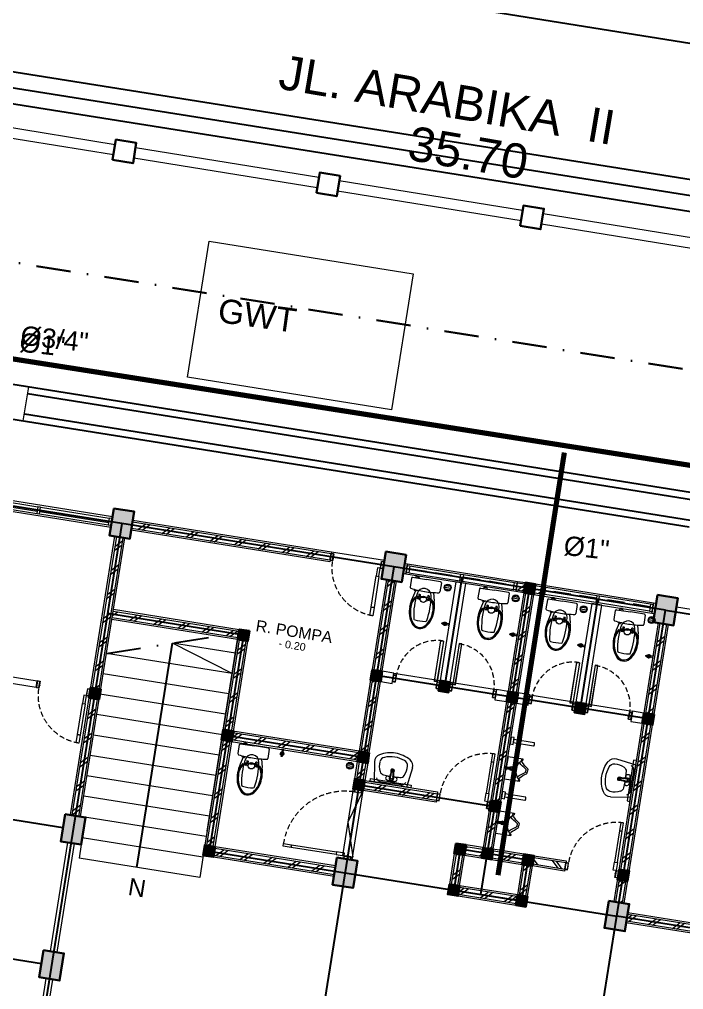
# Model space of a CAD drawing. Header units: millimetres. Extents: x -733 to 16067, y -101 to 11046.
# Drawn here: x 7790 to 9721, y 5884 to 8704 of the extents above; entities that cross this region are included whole.
import ezdxf
from ezdxf.enums import TextEntityAlignment as Align

# ---------------------------------------------------------------- set-up
doc = ezdxf.new("R2010")
doc.units = ezdxf.units.MM
for name, pattern in [('DASHDOT', [1, 0.5, -0.25, 0, -0.25]), ('DASHED2', [0.375, 0.25, -0.125]), ('HIDDEN', [0.375, 0.25, -0.125])]:
    doc.linetypes.add(name, pattern=pattern)
for name, color, linetype, lineweight in [('ars', 11, 'Continuous', 5), ('dinding', 5, 'Continuous', 15), ('GSB', 5, 'DASHDOT', 30), ('KOLOM', 1, 'Continuous', 30), ('kus', 63, 'Continuous', 15), ('KUSEN', 30, 'Continuous', 15), ('lan', 7, 'Continuous', 15), ('not', 7, 'Continuous', 20), ('PAGAR', 4, 'Continuous', 15), ('PARTISI', 190, 'Continuous', 9), ('SANITAIR', 4, 'Continuous', 5), ('sol kol', 8, 'Continuous', 0)]:
    doc.layers.add(name, color=color, linetype=linetype, lineweight=lineweight)
doc.layers.add('as', color=1, linetype='Continuous', plot=False)
doc.layers.add('batas jalan', color=3, linetype='Continuous')
doc.styles.get("Standard").update_dxf_attribs({"font": 'arial.ttf'})
pattern_1 = [(45, (-0.5, 0), (-0.1767767, 0.1767767), []), (45, (-0.4375, 0), (-0.1767767, 0.1767767), [])]

# ---------------------------------------------------------------- blocks, each defined once
blk = doc.blocks.new('K1')
at = {"layer": 'KOLOM'}
blk.add_lwpolyline([(0.2, 0.15), (-0.2, 0.15), (-0.2, -0.15), (0.2, -0.15), (0.2, 0.15)], dxfattribs=at)
blk = doc.blocks.new('P 70')
at = {"linetype": 'HIDDEN', "ltscale": 0.3}
blk.add_lwpolyline([(-0.74, 0.1, -0.414214), (-0.04, 0.8, -1.303225)], format="xyb", dxfattribs=at)
for points in [[(-0.04, 0.8), (-0.08, 0.8), (-0.08, 0.68), (-0.04, 0.68)], [(-0.04, 0.68), (-0.08, 0.68), (-0.08, 0.22), (-0.04, 0.22)], [(-0.04, 0.1), (-0.08, 0.1), (-0.08, 0.22), (-0.04, 0.22)], [(-0.735, 0.06), (-0.74, 0.06), (-0.74, 0.061), (-0.74, 0.1), (-0.78, 0.1), (-0.78, 0), (-0.74, 0), (-0.74, 0.056), (-0.735, 0.058)], [(-0.742, 0.002), (-0.778, 0.002), (-0.778, 0.098), (-0.742, 0.098)], [(-0.045, 0.06), (-0.04, 0.06), (-0.04, 0.061), (-0.04, 0.1), (0, 0.1), (0, 0), (-0.04, 0), (-0.04, 0.056), (-0.045, 0.058)], [(-0.038, 0.002), (-0.002, 0.002), (-0.002, 0.098), (-0.038, 0.098)]]:
    blk.add_lwpolyline(points, close=True)
blk = doc.blocks.new('KP')
at = {"layer": 'KOLOM'}
blk.add_lwpolyline([(0.075, -0.075), (-0.075, -0.075), (-0.075, 0.075), (0.075, 0.075), (0.075, -0.075)], dxfattribs=at)
blk = doc.blocks.new('washtafel L237 a')
for p, q in [((-0.279, -0.289), (-0.238, 0)), ((-0.238, 0), (0, 0)), ((0.238, 0), (0, 0)), ((0.279, -0.289), (0.238, 0)), ((-0.148, -0.019), (0, -0.019)), ((0.148, -0.019), (0, -0.019)), ((0, -0.193), (-0.007, -0.193)), ((0, -0.202), (-0.007, -0.202)), ((0, -0.179), (-0.006, -0.179)), ((0, -0.179), (0.006, -0.179)), ((0, -0.193), (0.007, -0.193)), ((0, -0.202), (0.007, -0.202))]:
    blk.add_line(p, q)
for centre, radius in [((-0.011, -0.085), 0.00488), ((0, -0.043), 0.00695), ((0, -0.043), 0.00529), ((0.011, -0.085), 0.00488)]:
    blk.add_circle(centre, radius)
for centre, radius, start, end in [((-0.148, -0.093), 0.0742, 90.0661, 157.5039), ((-0.117, -0.191), 0.0678, 92.544, 154.459), ((0.012, -2.103), 1.984, 91.1939, 93.8059), ((-0.055, -0.085), 0.0285, 98.132, 275.8135), ((-0.002, -0.336), 0.286, 89.6669, 101.6651), ((-0.049, -0.147), 0.0337, 40.1188, 95.4553), ((0, -0.084), 0.0312, 89.6915, 225.3566), ((-0.528, -0.216), 0.513, 2.5647, 13.8912), ((0, -0.084), 0.0231, 89.5833, 212.8124), ((-0.04, -0.126), 0.0267, 4.6349, 46.9394), ((-0.045, -0.113), 0.03, 5.694, 32.8124), ((-0.623, -0.171), 0.611, 359.8012, 5.694), ((0.002, -0.336), 0.286, 78.3349, 90.3331), ((0, -0.084), 0.0312, 314.6434, 90.3085), ((0, -0.084), 0.0231, 327.1876, 90.4167), ((0.623, -0.171), 0.611, 174.306, 180.1988), ((0.04, -0.126), 0.0267, 133.0606, 175.3651), ((0.045, -0.113), 0.03, 147.1876, 174.306), ((0.528, -0.216), 0.513, 166.1088, 177.4353), ((0.049, -0.147), 0.0337, 84.5447, 139.8812), ((-0.012, -2.103), 1.984, 86.1941, 88.8061), ((0.055, -0.085), 0.0285, 264.1865, 81.868), ((0.117, -0.191), 0.0678, 25.541, 87.456), ((0.148, -0.093), 0.0742, 22.4961, 89.9339), ((0.068, -0.281), 0.273, 154.0541, 184.6243), ((0.001, -0.2), 0.0272, 129.5111, 54.4666), ((0.001, -0.2), 0.0234, 136.8784, 48.8129), ((-0.007, -0.184), 0.009, 183.4751, 270), ((-0.007, -0.193), 0.009, 182.5647, 270), ((-0.006, -0.173), 0.006, 179.8012, 270), ((0.001, -0.2), 0.0119, 184.4951, 2.4242), ((0.006, -0.173), 0.006, 270, 0.1988), ((0.007, -0.184), 0.009, 270, 356.5249), ((0.007, -0.193), 0.009, 270, 357.4353), ((-0.068, -0.281), 0.273, 355.3757, 25.9459), ((-0.17, -0.305), 0.11, 171.786, 240.1395), ((-0.003, -0.017), 0.443, 239.9631, 270.4171), ((-0.119, -0.294), 0.0858, 186.0548, 250.1625), ((-0.001, 0.003), 0.406, 248.7209, 270.1375), ((0.001, 0.003), 0.406, 269.8625, 291.2791), ((0.003, -0.017), 0.443, 269.5829, 300.0369), ((0.119, -0.294), 0.0858, 289.8375, 353.9452), ((0.17, -0.305), 0.11, 299.8605, 8.214)]:
    blk.add_arc(centre, radius, start, end)
blk = doc.blocks.new('URINOIR ATAS')
for p, q in [((-0.027, 0.31), (0, 0.31)), ((-0.02, 0.286), (0, 0.286)), ((0.027, 0.31), (0, 0.31)), ((0.02, 0.286), (0, 0.286)), ((-0.165, 0), (-0.165, 0.215)), ((-0.16, 0.22), (-0.147, 0.22)), ((-0.133, 0.201), (-0.16, 0.201)), ((-0.133, 0.201), (-0.143, 0.218)), ((0.133, 0.201), (0.143, 0.218)), ((0.133, 0.201), (0.16, 0.201)), ((0.16, 0.22), (0.147, 0.22)), ((0.165, 0), (0.165, 0.215)), ((-0.165, 0), (0, 0)), ((-0.009, 0.01), (-0.026, 0)), ((-0.013, -0.017), (-0.013, 0)), ((-0.012, 0.117), (0.011, 0.117)), ((-0.011, 0.107), (0.011, 0.107)), ((-0.011, 0.097), (0.011, 0.097)), ((-0.009, 0.112), (-0.009, 0.107)), ((-0.009, 0.01), (0.011, 0.01)), ((-0.007, 0.113), (0.008, 0.113)), ((-0.003, 0.117), (-0.003, 0.113)), ((0.165, 0), (0, 0)), ((0.003, 0.117), (0.003, 0.113)), ((0.009, 0.112), (0.009, 0.107)), ((0.011, 0.01), (0.026, 0)), ((0.013, 0), (0.013, -0.017)), ((0.013, -0.017), (-0.013, -0.017))]:
    blk.add_line(p, q)
for points in [[(-0.011, 0.107, 0.164804), (-0.012, 0.107, 0.105758), (-0.013, 0.106, 0.068984), (-0.014, 0.104, 0.055178), (-0.014, 0.102, 0.055178), (-0.014, 0.1, 0.068984), (-0.013, 0.099, 0.105758), (-0.012, 0.098, 0.164804), (-0.011, 0.097, 0.164804), (-0.01, 0.098, 0.105758), (-0.009, 0.099, 0.068984), (-0.009, 0.1, 0.055178), (-0.009, 0.102, 0.055178), (-0.009, 0.104, 0.068984), (-0.009, 0.106, 0.105758), (-0.01, 0.107, 0.164804)], [(0, 0.097, 0.070821), (0.003, 0.098, 0.082428), (0.005, 0.099, 0.106823), (0.007, 0.101, 0.13413), (0.007, 0.102, 0.13413), (0.007, 0.104, 0.106823), (0.005, 0.106, 0.082428), (0.003, 0.107, 0.070821), (0, 0.107, 0.070821), (-0.003, 0.107, 0.082428), (-0.005, 0.106, 0.106823), (-0.007, 0.104, 0.13413), (-0.007, 0.102, 0.13413), (-0.007, 0.101, 0.106823), (-0.005, 0.099, 0.082428), (-0.003, 0.098, 0.070821)], [(0.011, 0.107, 0.164804), (0.01, 0.107, 0.105758), (0.009, 0.106, 0.068984), (0.009, 0.104, 0.055178), (0.008, 0.102, 0.055178), (0.009, 0.1, 0.068984), (0.009, 0.099, 0.105758), (0.01, 0.098, 0.164804), (0.011, 0.097, 0.164804), (0.012, 0.098, 0.105758), (0.013, 0.099, 0.068984), (0.013, 0.1, 0.055178), (0.014, 0.102, 0.055178), (0.014, 0.104, 0.068984), (0.013, 0.106, 0.105758), (0.012, 0.107, 0.164804)]]:
    blk.add_lwpolyline(points, format="xyb", close=True)
blk.add_lwpolyline([(0.007, 0.061), (0.013, 0.072), (0.007, 0.082), (-0.006, 0.082), (-0.012, 0.072), (-0.006, 0.061)], close=True)
for centre, radius in [((0, 0.072), 0.025), ((0, 0.032), 0.0106), ((0, 0.032), 0.00723)]:
    blk.add_circle(centre, radius)
for centre, radius, start, end in [((-0.614, 0.718), 0.709, 314.7654, 324.2179), ((-0.477, 0.536), 0.518, 315.9836, 330.7336), ((-0.027, 0.295), 0.0148, 90, 144.2179), ((-0.02, 0.28), 0.00593, 90, 150.7336), ((0.02, 0.28), 0.00593, 29.2664, 90), ((0.477, 0.536), 0.518, 209.2664, 224.0164), ((0.027, 0.295), 0.0148, 35.7821, 90), ((0.614, 0.718), 0.709, 215.7821, 225.2346), ((-0.16, 0.215), 0.005, 90, 180), ((-0.16, 0.196), 0.005, 90, 180), ((-0.147, 0.215), 0.005, 30.5859, 90), ((-0.151, 0.256), 0.055, 287.3602, 311.4179), ((0.001, 0.332), 0.187, 224.1477, 269.6422), ((-0.001, 0.332), 0.187, 270.3578, 315.8523), ((0.151, 0.256), 0.055, 228.5821, 252.6398), ((0.147, 0.215), 0.005, 90, 149.4141), ((0.16, 0.215), 0.005, 0, 90), ((0.16, 0.196), 0.005, 0, 90), ((0.12, 0.057), 0.137, 181.3482, 199.9236), ((0, 0.106), 0.0162, 43.0169, 136.9831), ((-0.007, 0.112), 0.00119, 90, 180), ((0.008, 0.112), 0.00119, 0, 90), ((-0.19, 0.062), 0.208, 345.4703, 357.6692)]:
    blk.add_arc(centre, radius, start, end)
blk = doc.blocks.new('P 60')
at = {"linetype": 'HIDDEN', "ltscale": 0.3}
blk.add_lwpolyline([(-0.64, 0.1, -0.414214), (-0.04, 0.7, -1.303225)], format="xyb", dxfattribs=at)
for points in [[(-0.04, 0.7), (-0.04, 0.1), (-0.08, 0.1), (-0.08, 0.7)], [(-0.042, 0.698), (-0.042, 0.102), (-0.078, 0.102), (-0.078, 0.698)], [(-0.635, 0.06), (-0.64, 0.06), (-0.64, 0.061), (-0.64, 0.1), (-0.68, 0.1), (-0.68, 0), (-0.64, 0), (-0.64, 0.056), (-0.635, 0.058)], [(-0.642, 0.002), (-0.678, 0.002), (-0.678, 0.098), (-0.642, 0.098)], [(-0.045, 0.06), (-0.04, 0.06), (-0.04, 0.061), (-0.04, 0.1), (0, 0.1), (0, 0), (-0.04, 0), (-0.04, 0.056), (-0.045, 0.058)], [(-0.038, 0.002), (-0.002, 0.002), (-0.002, 0.098), (-0.038, 0.098)]]:
    blk.add_lwpolyline(points, close=True)
blk = doc.blocks.new('KRAN ATAS')
for p, q in [((-0.019, 0.001), (-0.019, 0)), ((-0.019, 0), (0, 0)), ((-0.018, 0.002), (0, 0.002)), ((-0.009, 0.006), (-0.009, 0.04)), ((0.018, 0.002), (0, 0.002)), ((0.019, 0), (0, 0)), ((0.009, 0.006), (0.009, 0.04)), ((0.019, 0.001), (0.019, 0))]:
    blk.add_line(p, q)
for centre, radius, start, end in [((-0.021, 0.06), 0.0057, 92.509, 270.0343), ((-0.02, 0.06), 0.0057, 105.45, 257.2407), ((0, 0.06), 0.0223, 89.786, 270.2141), ((-0.015, 0.075), 0.0057, 47.464, 224.6597), ((-0.015, 0.074), 0.0057, 60.3207, 212.5415), ((-0.014, 0.046), 0.0057, 154.4974, 295.7282), ((-0.015, 0.045), 0.0057, 142.579, 307.6346), ((-0.018, 0.001), 0.0005, 90, 180), ((0, 0.06), 0.0162, 89.7094, 270.2949), ((-0.013, 0.006), 0.004, 270, 0), ((-0.041, 0.09), 0.0331, 343.1048, 7.2203), ((0, 0.06), 0.0102, 89.532, 270.4679), ((0, 0.096), 0.00865, 90, 191.4881), ((0, 0.08), 0.0057, 89.095, 165.324), ((0, 0.079), 0.0057, 89.095, 152.5938), ((0, 0.041), 0.0057, 205.9652, 266.0615), ((0, 0.04), 0.0057, 191.86, 266.0615), ((0, 0.096), 0.00865, 348.5119, 90), ((0, 0.08), 0.0057, 14.676, 90.905), ((0, 0.079), 0.0057, 27.4062, 90.905), ((0, 0.06), 0.0223, 269.7859, 90.214), ((0, 0.06), 0.0162, 269.7051, 90.2906), ((0, 0.06), 0.0102, 269.5321, 90.468), ((0, 0.04), 0.0057, 273.9385, 348.14), ((0, 0.041), 0.0057, 273.9385, 334.0348), ((0.041, 0.09), 0.0331, 172.7797, 196.8952), ((0.013, 0.006), 0.004, 180, 270), ((0.015, 0.045), 0.0057, 232.3654, 37.421), ((0.015, 0.075), 0.0057, 315.3403, 132.536), ((0.015, 0.074), 0.0057, 327.4585, 119.6793), ((0.014, 0.046), 0.0057, 244.2718, 25.5026), ((0.018, 0.001), 0.0005, 0, 90), ((0.021, 0.06), 0.0057, 269.9657, 87.491), ((0.02, 0.06), 0.0057, 282.7593, 74.55)]:
    blk.add_arc(centre, radius, start, end)
blk = doc.blocks.new('CLOSET ATAS')
for p, q in [((0, 0.207), (0, 0)), ((0.014, 0.22), (0.148, 0.22)), ((0.171, 0.13), (0.294, 0.161)), ((0, -0.206), (0, 0)), ((0.228, 0.073), (0.228, 0.058)), ((0.231, 0.075), (0.273, 0.075)), ((0.231, 0.055), (0.256, 0.055)), ((0.256, 0.055), (0.259, 0.063)), ((0.256, 0.055), (0.256, 0)), ((0.256, -0.055), (0.256, 0)), ((0.259, 0.063), (0.273, 0.063)), ((0.266, 0.075), (0.266, 0.088)), ((0.266, 0.063), (0.266, 0)), ((0.266, -0.063), (0.266, 0)), ((0.273, 0.075), (0.273, 0.063)), ((0.282, 0.125), (0.282, 0.107)), ((0.285, 0.085), (0.285, 0.065)), ((0.296, 0.088), (0.288, 0.088)), ((0.296, 0.062), (0.288, 0.062)), ((0.299, 0.085), (0.299, 0.065)), ((-0.013, -0.124), (-0.031, -0.124)), ((-0.031, -0.124), (-0.031, -0.146)), ((-0.013, -0.107), (-0.013, -0.164)), ((0.171, -0.138), (0.185, -0.138)), ((0.173, -0.116), (0.185, -0.116)), ((0.173, -0.151), (0.173, -0.138)), ((0.184, -0.138), (0.184, -0.151)), ((0.188, -0.119), (0.188, -0.136)), ((0.188, -0.134), (0.294, -0.161)), ((0.228, -0.073), (0.228, -0.058)), ((0.231, -0.055), (0.256, -0.055)), ((0.231, -0.075), (0.273, -0.075)), ((0.256, -0.055), (0.259, -0.063)), ((0.259, -0.063), (0.273, -0.063)), ((0.266, -0.075), (0.266, -0.088)), ((0.273, -0.075), (0.273, -0.063)), ((0.282, -0.125), (0.282, -0.107)), ((0.285, -0.065), (0.285, -0.085)), ((0.296, -0.062), (0.288, -0.062)), ((0.296, -0.088), (0.288, -0.088)), ((0.299, -0.065), (0.299, -0.085)), ((-0.031, -0.146), (-0.013, -0.146)), ((0.014, -0.22), (0.148, -0.22)), ((0.175, -0.154), (0.182, -0.154))]:
    blk.add_line(p, q)
blk.add_circle((0.292, 0), 0.046)
for centre, radius, start, end in [((0.014, 0.207), 0.0135, 90, 180), ((0.148, 0.205), 0.015, 8.087, 90), ((-1.27, 0.004), 1.447, 359.8599, 8.087), ((0.429, -0.051), 0.215, 89.4826, 138.7405), ((0.429, -0.051), 0.231, 89.4826, 128.7411), ((0.431, -0.32), 0.5, 75.2789, 105.8515), ((0.431, -0.32), 0.484, 75.2789, 90), ((0.465, -0.141), 0.302, 48.5371, 73.1314), ((0.465, -0.141), 0.318, 48.5371, 73.1314), ((0.235, 0), 0.103, 95.4936, 264.5064), ((-1.27, -0.004), 1.447, 351.913, 0.1401), ((0.385, -0.951), 1.066, 79.0461, 98.6197), ((0.231, 0.073), 0.00271, 90, 180), ((0.231, 0.058), 0.00271, 180, 270), ((0.271, 0.088), 0.005, 138.7405, 180), ((0.287, 0.125), 0.005, 128.7411, 180), ((0.288, 0.085), 0.00307, 90, 180), ((0.288, 0.065), 0.00307, 180, 270), ((0.296, 0.085), 0.00307, 0, 90), ((0.296, 0.065), 0.00307, 270, 0), ((0.585, 0.076), 0.02, 7.8459, 81.6038), ((0.035, 0), 0.575, 352.1541, 7.8459), ((0.59, 0), 0.114, 0, 48.6581), ((0.59, 0), 0.114, 311.3419, 0), ((0.59, 0), 0.13, 0, 48.6581), ((0.59, 0), 0.13, 311.3419, 0), ((-0.016, -0.123), 0.0171, 24.4122, 79.3868), ((0.185, -0.119), 0.00271, 0, 90), ((0.185, -0.136), 0.00271, 270, 0), ((0.385, 0.948), 1.063, 261.358, 280.9763), ((0.231, -0.058), 0.00271, 90, 180), ((0.231, -0.073), 0.00271, 180, 270), ((0.271, -0.088), 0.005, 180, 221.2595), ((0.429, 0.051), 0.215, 221.2595, 270.5174), ((0.287, -0.125), 0.005, 180, 231.2589), ((0.429, 0.051), 0.231, 231.2589, 270.5174), ((0.288, -0.065), 0.00307, 90, 180), ((0.288, -0.085), 0.00307, 180, 270), ((0.296, -0.065), 0.00307, 0, 90), ((0.296, -0.085), 0.00307, 270, 0), ((0.465, 0.141), 0.302, 286.8686, 311.4629), ((0.465, 0.141), 0.318, 286.8686, 311.4629), ((0.585, -0.076), 0.02, 278.3962, 352.1541), ((-0.016, -0.147), 0.0171, 280.6132, 335.5878), ((0.014, -0.206), 0.0135, 180, 270), ((0.148, -0.205), 0.015, 270, 351.913), ((0.175, -0.151), 0.00271, 180, 270), ((0.182, -0.151), 0.00271, 270, 0), ((0.431, 0.32), 0.5, 254.1485, 284.7211), ((0.431, 0.32), 0.484, 270, 284.7211)]:
    blk.add_arc(centre, radius, start, end)
blk = doc.blocks.new('*X6')
at = {"color": 0}
for p, q in [((18.491, 19.193), (18.579, 19.193)), ((18.499, 19.218), (18.572, 19.218)), ((18.499, 19.168), (18.572, 19.168))]:
    blk.add_line(p, q, dxfattribs=at)
blk = doc.blocks.new('SFLOOR')
for radius in [0.05, 0.0442]:
    blk.add_circle((0, 0), radius)
blk.add_blockref('*X6', (-18.535, -19.193))
blk = doc.blocks.new('NOTASI RUANG')
at = {"layer": 'not'}
for height, p in [(0.26, (-0.011, 0.3)), (0.175, (-0.009, -0.017))]:
    blk.add_attdef('RUANG', text='', height=height, dxfattribs=at).set_placement(p, align=Align.MIDDLE_CENTER)
blk = doc.blocks.new('DENAH LANTAI DASAR')
at = {"layer": 'ars'}
h = blk.add_hatch(dxfattribs=at)
h.set_pattern_fill('TEMBOK', color=256, scale=0.25)
h.set_pattern_definition(pattern_1)
h.paths.add_polyline_path([(-1.85, 14.3), (1.07, 14.3), (1.07, 14.2), (-1.85, 14.2)])
h = blk.add_hatch(dxfattribs=at)
h.set_pattern_fill('TEMBOK', color=256, scale=0.25)
h.set_pattern_definition([(45, (3.22, 4.5), (-0.176777, 0.176777), []), (45, (3.2825, 4.5), (-0.176777, 0.176777), [])])
h.paths.add_polyline_path([(3.925, 14.3), (3.81, 14.3), (3.81, 14.2), (3.925, 14.2)])
h = blk.add_hatch(dxfattribs=at)
h.set_pattern_fill('TEMBOK', color=256, scale=0.25)
h.set_pattern_definition([(45, (3.525, 4.5), (-0.176777, 0.176777), []), (45, (3.5875, 4.5), (-0.176777, 0.176777), [])])
h.paths.add_polyline_path([(4.19, 14.3), (4.075, 14.3), (4.075, 14.2), (4.19, 14.2)])
h = blk.add_hatch(dxfattribs=at)
h.set_pattern_fill('TEMBOK', color=256, scale=0.25)
h.set_pattern_definition(pattern_1)
h.paths.add_polyline_path([(3.95, 14.175), (3.95, 10.425), (4.05, 10.425), (4.05, 14.175)])
h = blk.add_hatch(dxfattribs=at)
h.set_pattern_fill('TEMBOK', color=256, scale=0.25)
h.set_pattern_definition(pattern_1)
h.paths.add_polyline_path([(-1.95, 9.95), (-1.95, 14.05), (-2.05, 14.05), (-2.05, 9.95)])
h = blk.add_hatch(dxfattribs=at)
h.set_pattern_fill('TEMBOK', color=256, scale=0.25)
h.set_pattern_definition(pattern_1)
h.paths.add_polyline_path([(2.05, 11.525), (2.05, 14.05), (1.95, 14.05), (1.95, 11.525)])
h = blk.add_hatch(dxfattribs=at)
h.set_pattern_fill('TEMBOK', color=256, scale=0.25)
h.set_pattern_definition(pattern_1)
h.paths.add_polyline_path([(6.05, 9.95), (6.05, 14.05), (5.95, 14.05), (5.95, 9.95)])
h = blk.add_hatch(dxfattribs=at)
h.set_pattern_fill('TEMBOK', color=256, scale=0.25)
h.set_pattern_definition(pattern_1)
h.paths.add_polyline_path([(-1.925, 12.975), (-0.075, 12.975), (-0.075, 12.875), (-1.925, 12.875)])
h = blk.add_hatch(dxfattribs=at)
h.set_pattern_fill('TEMBOK', color=256, scale=0.25)
h.set_pattern_definition([(45, (-0.475, 0), (-0.1767767, 0.1767767), []), (45, (-0.4125, 0), (-0.1767767, 0.1767767), [])])
h.paths.add_polyline_path([(0.05, 9.825), (0.05, 12.85), (-0.05, 12.85), (-0.05, 9.825)])
h = blk.add_hatch(dxfattribs=at)
h.set_pattern_fill('TEMBOK', color=256, scale=0.25)
h.set_pattern_definition(pattern_1)
h.paths.add_polyline_path([(1.925, 11.5), (-0.025, 11.5), (-0.025, 11.4), (1.925, 11.4)])
h = blk.add_hatch(dxfattribs=at)
h.set_pattern_fill('TEMBOK', color=256, scale=0.25)
h.set_pattern_definition(pattern_1)
h.paths.add_polyline_path([(1.95, 11.375), (1.95, 11.12), (2.05, 11.12), (2.05, 11.375)])
h = blk.add_hatch(dxfattribs=at)
h.set_pattern_fill('TEMBOK', color=256, scale=0.25)
h.set_pattern_definition([(45, (-0.5, 1.295), (-0.1767767, 0.1767767), []), (45, (-0.4375, 1.295), (-0.1767767, 0.1767767), [])])
h.paths.add_polyline_path([(2.075, 11.095), (3.145, 11.095), (3.145, 10.995), (2.075, 10.995)])
h = blk.add_hatch(dxfattribs=at)
h.set_pattern_fill('TEMBOK', color=256, scale=0.25)
h.set_pattern_definition(pattern_1)
h.paths.add_polyline_path([(4.525, 10.4), (3.675, 10.4), (3.675, 10.3), (4.525, 10.3)])
h = blk.add_hatch(dxfattribs=at)
h.set_pattern_fill('TEMBOK', color=256, scale=0.25)
h.set_pattern_definition([(135, (11.025, 0.6), (0.1767767, 0.1767767), []), (135, (10.9625, 0.6), (0.1767767, 0.1767767), [])])
h.paths.add_polyline_path([(4.675, 10.4), (5.145, 10.4), (5.145, 10.3), (4.675, 10.3)])
h = blk.add_hatch(dxfattribs=at)
h.set_pattern_fill('TEMBOK', color=256, scale=0.25)
h.set_pattern_definition(pattern_1)
h.paths.add_polyline_path([(3.55, 10.275), (3.55, 9.825), (3.65, 9.825), (3.65, 10.275)])
h = blk.add_hatch(dxfattribs=at)
h.set_pattern_fill('TEMBOK', color=256, scale=0.25)
h.set_pattern_definition(pattern_1)
h.paths.add_polyline_path([(4.55, 10.275), (4.55, 9.825), (4.65, 9.825), (4.65, 10.275)])
h = blk.add_hatch(dxfattribs=at)
h.set_pattern_fill('TEMBOK', color=256, scale=0.25)
h.set_pattern_definition(pattern_1)
h.paths.add_polyline_path([(1.85, 9.8), (0.075, 9.8), (0.075, 9.7), (1.85, 9.7)])
h = blk.add_hatch(dxfattribs=at)
h.set_pattern_fill('TEMBOK', color=256, scale=0.25)
h.set_pattern_definition(pattern_1)
h.paths.add_polyline_path([(4.525, 9.8), (3.675, 9.8), (3.675, 9.7), (4.525, 9.7)])
h = blk.add_hatch(dxfattribs=at)
h.set_pattern_fill('TEMBOK', color=256, scale=0.25)
h.set_pattern_definition(pattern_1)
h.paths.add_polyline_path([(8.85, 9.7), (6.15, 9.7), (6.15, 9.8), (8.85, 9.8)])
at = {"layer": 'sol kol'}
for points in [[(-2.15, 14.45), (-2.15, 14.05), (-1.85, 14.05), (-1.85, 14.45)], [(1.85, 14.45), (1.85, 14.05), (2.15, 14.05), (2.15, 14.45)], [(5.85, 14.45), (5.85, 14.05), (6.15, 14.05), (6.15, 14.45)], [(3.925, 14.325), (4.075, 14.325), (4.075, 14.175), (3.925, 14.175)], [(0.075, 13), (-0.075, 13), (-0.075, 12.85), (0.075, 12.85)], [(1.925, 12.725), (2.075, 12.725), (2.075, 12.575), (1.925, 12.575)], [(2.925, 12.725), (3.075, 12.725), (3.075, 12.575), (2.925, 12.575)], [(3.925, 12.725), (4.075, 12.725), (4.075, 12.575), (3.925, 12.575)], [(4.925, 12.725), (5.075, 12.725), (5.075, 12.575), (4.925, 12.575)], [(5.925, 12.725), (6.075, 12.725), (6.075, 12.575), (5.925, 12.575)], [(-1.925, 11.825), (-2.075, 11.825), (-2.075, 11.675), (-1.925, 11.675)], [(0.075, 11.525), (-0.075, 11.525), (-0.075, 11.375), (0.075, 11.375)], [(2.075, 11.525), (1.925, 11.525), (1.925, 11.375), (2.075, 11.375)], [(2.075, 11.12), (1.925, 11.12), (1.925, 10.97), (2.075, 10.97)], [(3.925, 11.12), (4.075, 11.12), (4.075, 10.97), (3.925, 10.97)], [(3.525, 10.425), (3.675, 10.425), (3.675, 10.275), (3.525, 10.275)], [(3.925, 10.425), (4.075, 10.425), (4.075, 10.275), (3.925, 10.275)], [(4.525, 10.425), (4.675, 10.425), (4.675, 10.275), (4.525, 10.275)], [(5.925, 10.425), (6.075, 10.425), (6.075, 10.275), (5.925, 10.275)], [(-2.15, 9.95), (-2.15, 9.55), (-1.85, 9.55), (-1.85, 9.95)], [(1.85, 9.95), (1.85, 9.55), (2.15, 9.55), (2.15, 9.95)], [(5.85, 9.95), (5.85, 9.55), (6.15, 9.55), (6.15, 9.95)], [(0.075, 9.825), (-0.075, 9.825), (-0.075, 9.675), (0.075, 9.675)], [(3.525, 9.825), (3.675, 9.825), (3.675, 9.675), (3.525, 9.675)], [(4.525, 9.825), (4.675, 9.825), (4.675, 9.675), (4.525, 9.675)], [(-2.15, 7.95), (-2.15, 7.55), (-1.85, 7.55), (-1.85, 7.95)]]:
    blk.add_hatch(color=256, dxfattribs=at).paths.add_polyline_path(points)
for p, q in [((-12.75, 16), (13.75, 16)), ((-3.65, 15.9), (6.15, 15.9)), ((-3.65, 15.6), (6.15, 15.6)), ((-12.25, 15.5), (6.15, 15.5)), ((-1, 9.35), (-1, 12.65))]:
    blk.add_line(p, q)
at = {"linetype": 'DASHDOT'}
blk.add_line((-1.925, 12.35), (-0.383, 12.85), dxfattribs=at)
at = {"layer": 'ars'}
blk.add_line((-3.65, 15.5), (-3.65, 16), dxfattribs=at)
for points in [[(-1.85, 14.3), (1.07, 14.3), (1.07, 14.2), (-1.85, 14.2)], [(3.925, 14.3), (3.81, 14.3), (3.81, 14.2), (3.925, 14.2)], [(4.19, 14.3), (4.075, 14.3), (4.075, 14.2), (4.19, 14.2)], [(3.95, 14.175), (3.95, 10.425), (4.05, 10.425), (4.05, 14.175)], [(-1.95, 9.95), (-1.95, 14.05), (-2.05, 14.05), (-2.05, 9.95)], [(2.05, 11.525), (2.05, 14.05), (1.95, 14.05), (1.95, 11.525)], [(6.05, 9.95), (6.05, 14.05), (5.95, 14.05), (5.95, 9.95)], [(-1.925, 12.975), (-0.075, 12.975), (-0.075, 12.875), (-1.925, 12.875)], [(0.05, 9.825), (0.05, 12.85), (-0.05, 12.85), (-0.05, 9.825)], [(4.118, 11.975), (4.118, 12.075), (4.075, 12.075), (4.075, 11.975)], [(1.925, 11.5), (-0.025, 11.5), (-0.025, 11.4), (1.925, 11.4)], [(1.95, 11.375), (1.95, 11.12), (2.05, 11.12), (2.05, 11.375)], [(4.118, 11.175), (4.118, 11.275), (4.075, 11.275), (4.075, 11.175)], [(2.075, 11.095), (3.145, 11.095), (3.145, 10.995), (2.075, 10.995)], [(4.525, 10.4), (3.675, 10.4), (3.675, 10.3), (4.525, 10.3)], [(4.675, 10.4), (5.145, 10.4), (5.145, 10.3), (4.675, 10.3)], [(3.55, 10.275), (3.55, 9.825), (3.65, 9.825), (3.65, 10.275)], [(4.55, 10.275), (4.55, 9.825), (4.65, 9.825), (4.65, 10.275)], [(1.85, 9.8), (0.075, 9.8), (0.075, 9.7), (1.85, 9.7)], [(4.525, 9.8), (3.675, 9.8), (3.675, 9.7), (4.525, 9.7)], [(8.85, 9.7), (6.15, 9.7), (6.15, 9.8), (8.85, 9.8)]]:
    blk.add_lwpolyline(points, close=True, dxfattribs=at)
at = {"layer": 'as'}
for p, q in [((0, 12.925), (-2, 12.925)), ((0, 12.925), (0, 9.75)), ((0, 11.45), (2, 11.45)), ((2, 11.045), (4, 11.045)), ((0, 9.75), (6, 9.75))]:
    blk.add_line(p, q, dxfattribs=at)
for points in [[(-2, 14.25), (-11, 14.25)], [(2, 14.25), (-2, 14.25)], [(-2, 14.25), (-2, 3.25)], [(2, 14.25), (2, 3.25)], [(6, 14.25), (2, 14.25)], [(3, 14.25), (3, 12.65)], [(5, 14.25), (5, 12.65)], [(6, 14.25), (9, 14.25)], [(6, 3.245), (6, 14.25)], [(4, 9.75), (4, 14.175)], [(4, 12.65), (2, 12.65)], [(6, 12.65), (4, 12.65)], [(-2.15, 9.75), (-11, 9.75)], [(12, 9.75), (6, 9.75)], [(-2.15, 7.75), (-11, 7.75)]]:
    blk.add_lwpolyline(points, dxfattribs=at)
blk.add_lwpolyline([(4.6, 9.75), (4.6, 10.35), (3.6, 10.35), (3.6, 9.75)], close=True, dxfattribs=at)
at = {"layer": 'dinding'}
for points in [[(-1.85, 14.325), (1.07, 14.325), (1.07, 14.175), (-1.85, 14.175)], [(2.15, 14.325), (2.19, 14.325), (2.19, 14.175), (2.15, 14.175)], [(3.81, 14.325), (3.925, 14.325), (3.925, 14.175), (3.81, 14.175)], [(4.19, 14.325), (4.075, 14.325), (4.075, 14.175), (4.19, 14.175)], [(5.85, 14.325), (5.81, 14.325), (5.81, 14.175), (5.85, 14.175)], [(2.925, 14.175), (2.925, 12.725), (3.075, 12.725), (3.075, 14.175)], [(3.925, 14.175), (3.925, 10.425), (4.075, 10.425), (4.075, 14.175)], [(4.925, 14.175), (4.925, 12.725), (5.075, 12.725), (5.075, 14.175)], [(-1.925, 9.95), (-1.925, 14.05), (-2.075, 14.05), (-2.075, 9.95)], [(2.075, 11.525), (2.075, 14.05), (1.925, 14.05), (1.925, 11.525)], [(6.075, 9.95), (6.075, 14.05), (5.925, 14.05), (5.925, 9.95)], [(-1.925, 13), (-0.075, 13), (-0.075, 12.85), (-1.925, 12.85)], [(0.075, 9.825), (0.075, 12.85), (-0.075, 12.85), (-0.075, 9.825)], [(2.245, 12.725), (2.075, 12.725), (2.075, 12.575), (2.245, 12.575)], [(3.925, 12.725), (3.755, 12.725), (3.755, 12.575), (3.925, 12.575)], [(4.245, 12.725), (4.075, 12.725), (4.075, 12.575), (4.245, 12.575)], [(5.925, 12.725), (5.755, 12.725), (5.755, 12.575), (5.925, 12.575)], [(1.925, 11.525), (-0.025, 11.525), (-0.025, 11.375), (1.925, 11.375)], [(2.075, 11.12), (1.925, 11.12), (1.925, 11.375), (2.075, 11.375)], [(2.075, 11.12), (3.145, 11.12), (3.145, 10.97), (2.075, 10.97)], [(4.525, 10.425), (3.675, 10.425), (3.675, 10.275), (4.525, 10.275)], [(4.675, 10.425), (5.145, 10.425), (5.145, 10.275), (4.675, 10.275)], [(3.525, 10.275), (3.525, 9.825), (3.675, 9.825), (3.675, 10.275)], [(4.525, 10.275), (4.525, 9.825), (4.675, 9.825), (4.675, 10.275)], [(1.85, 9.825), (0.075, 9.825), (0.075, 9.675), (1.85, 9.675)], [(4.525, 9.825), (3.675, 9.825), (3.675, 9.675), (4.525, 9.675)], [(8.85, 9.675), (6.15, 9.675), (6.15, 9.825), (8.85, 9.825)]]:
    blk.add_lwpolyline(points, close=True, dxfattribs=at)
at = {"layer": 'kus'}
for p, q in [((-4.255, 14.3), (-3.245, 14.3)), ((-3.205, 14.3), (-2.195, 14.3)), ((2.23, 14.3), (2.98, 14.3)), ((3.02, 14.3), (3.77, 14.3)), ((4.98, 14.3), (4.23, 14.3)), ((5.77, 14.3), (5.02, 14.3)), ((-4.255, 14.235), (-3.245, 14.235)), ((-4.255, 14.2), (-3.245, 14.2)), ((-3.205, 14.235), (-2.195, 14.235)), ((-3.205, 14.2), (-2.195, 14.2)), ((2.23, 14.2), (2.98, 14.2)), ((3.02, 14.2), (3.77, 14.2)), ((4.98, 14.2), (4.23, 14.2)), ((5.77, 14.2), (5.02, 14.2))]:
    blk.add_line(p, q, dxfattribs=at)
at = {"layer": 'kus', "linetype": 'HIDDEN'}
for p, q in [((2.23, 14.265), (2.98, 14.265)), ((3.02, 14.265), (3.77, 14.265)), ((4.98, 14.265), (4.23, 14.265)), ((5.77, 14.265), (5.02, 14.265))]:
    blk.add_line(p, q, dxfattribs=at)
at = {"layer": 'kus'}
for points in [[(-3.245, 14.2), (-3.205, 14.2), (-3.205, 14.3), (-3.245, 14.3)], [(-2.195, 14.2), (-2.155, 14.2), (-2.155, 14.3), (-2.195, 14.3)], [(2.19, 14.3), (2.23, 14.3), (2.23, 14.2), (2.19, 14.2)], [(2.98, 14.3), (3.02, 14.3), (3.02, 14.2), (2.98, 14.2)], [(3.77, 14.3), (3.81, 14.3), (3.81, 14.2), (3.77, 14.2)], [(4.23, 14.3), (4.19, 14.3), (4.19, 14.2), (4.23, 14.2)], [(5.02, 14.3), (4.98, 14.3), (4.98, 14.2), (5.02, 14.2)], [(5.81, 14.3), (5.77, 14.3), (5.77, 14.2), (5.81, 14.2)]]:
    blk.add_lwpolyline(points, close=True, dxfattribs=at)
at = {"layer": 'KUSEN', "linetype": 'HIDDEN', "ltscale": 0.3}
blk.add_lwpolyline([(1.95, 10.93, 0.414214), (1.05, 10.03, 1.303225)], format="xyb", dxfattribs=at)
at = {"layer": 'KUSEN'}
for points in [[(1.99, 10.925), (1.99, 10.93), (1.989, 10.93), (1.95, 10.93), (1.95, 10.97), (2.05, 10.97), (2.05, 10.93), (1.994, 10.93), (1.992, 10.925)], [(2.048, 10.932), (2.048, 10.968), (1.952, 10.968), (1.952, 10.932)], [(1.05, 9.99), (1.05, 10.03), (1.17, 10.03), (1.17, 9.99)], [(1.17, 9.99), (1.17, 10.03), (1.83, 10.03), (1.83, 9.99)], [(1.95, 9.99), (1.95, 10.03), (1.83, 10.03), (1.83, 9.99)], [(1.99, 9.995), (1.99, 9.99), (1.989, 9.99), (1.95, 9.99), (1.95, 9.95), (2.05, 9.95), (2.05, 9.99), (1.994, 9.99), (1.992, 9.995)], [(2.048, 9.988), (2.048, 9.952), (1.952, 9.952), (1.952, 9.988)]]:
    blk.add_lwpolyline(points, close=True, dxfattribs=at)
at = {"layer": 'lan'}
for p, q in [((6.15, 14.325), (8.85, 14.325)), ((2.245, 12.725), (2.925, 12.725)), ((3.075, 12.725), (3.755, 12.725)), ((4.245, 12.725), (4.925, 12.725)), ((5.075, 12.725), (5.755, 12.725)), ((-0.075, 12.35), (-1, 12.65)), ((1.925, 10.97), (1.925, 9.99)), ((2.075, 10.97), (1.925, 10.48)), ((2.075, 9.95), (2.075, 10.97)), ((1.925, 10.48), (2.075, 9.99)), ((1.925, 9.99), (2.075, 9.99)), ((-0.075, 9.65), (-1.85, 9.65)), ((-0.075, 9.675), (-0.075, 9.35)), ((-1.85, 9.55), (-1.85, 9.35)), ((-0.075, 9.35), (-1.85, 9.35))]:
    blk.add_line(p, q, dxfattribs=at)
for points in [[(-2.15, 14.325), (-4.85, 14.325), (-4.85, 14.175), (-2.15, 14.175)], [(2.19, 14.325), (3.81, 14.325), (3.81, 14.175), (2.19, 14.175)], [(5.81, 14.325), (4.19, 14.325), (4.19, 14.175), (5.81, 14.175)]]:
    blk.add_lwpolyline(points, close=True, dxfattribs=at)
for points in [[(1.07, 14.325), (1.85, 14.325)], [(-0.075, 10.03), (-0.075, 12.85)], [(-0.075, 12.65), (-1, 12.65)], [(-0.075, 12.35), (-1.925, 12.35)], [(-0.075, 12.05), (-1.925, 12.05)], [(-0.075, 11.75), (-1.925, 11.75)], [(-0.075, 11.45), (-1.925, 11.45)], [(-0.075, 11.15), (-1.925, 11.15)], [(-0.075, 10.85), (-1.925, 10.85)], [(-0.075, 10.55), (-1.925, 10.55)], [(-0.075, 10.25), (-1.925, 10.25)], [(-0.075, 9.95), (-1.925, 9.95)]]:
    blk.add_lwpolyline(points, dxfattribs=at)
at = {"layer": 'PARTISI'}
for points in [[(-3.5, 11.8), (-2.855, 11.8), (-2.855, 11.7), (-3.5, 11.7)], [(-2.05, 7.95), (-1.95, 7.95), (-1.95, 9.55), (-2.05, 9.55)], [(-2.05, 6.85), (-1.95, 6.85), (-1.95, 7.55), (-2.05, 7.55)]]:
    blk.add_lwpolyline(points, close=True, dxfattribs=at)
at = {"layer": 'SANITAIR'}
for points in [[(4.425, 12.04, 0.387977), (4.416, 12.048), (4.118, 12.048), (4.118, 12.002), (4.416, 12.002, 0.387977), (4.425, 12.01, 0.036942)], [(4.425, 11.24, 0.387977), (4.416, 11.248), (4.118, 11.248), (4.118, 11.202), (4.416, 11.202, 0.387977), (4.425, 11.21, 0.036942)]]:
    blk.add_lwpolyline(points, format="xyb", close=True, dxfattribs=at)
for points in [[(5.925, 12.025), (5.885, 12.025), (5.885, 11.425), (5.925, 11.425)], [(2.15, 11.12), (2.15, 11.16), (2.75, 11.16), (2.75, 11.12)]]:
    blk.add_lwpolyline(points, close=True, dxfattribs=at)
ref = blk.add_blockref('NOTASI RUANG', (0.726, 12.905), dxfattribs=dict(xscale=0.6323962268195373, yscale=0.6323962268195373, zscale=0.6323962268195373))
ref.add_attrib('RUANG', '- 0.20', dxfattribs={"layer": 'not', "height": 0.1108}).set_placement((0.721, 12.894), align=Align.MIDDLE_CENTER)
ref.add_attrib('RUANG', 'R. POMPA', dxfattribs={"layer": 'not', "height": 0.1643}).set_placement((0.719, 13.095), align=Align.MIDDLE_CENTER)
at = {"layer": 'KOLOM'}
for name, p, rotation in [('K1', (-2, 14.25), 90), ('K1', (2, 14.25), 90), ('K1', (6, 14.25), 90), ('KP', (4, 14.25), 180), ('KP', (2, 12.65), 180), ('KP', (3, 12.65), 180), ('KP', (4, 12.65), 180), ('KP', (5, 12.65), 180), ('KP', (6, 12.65), 180), ('KP', (4, 11.045), 180), ('KP', (3.6, 10.35), 180), ('KP', (4, 10.35), 180), ('KP', (4.6, 10.35), 180), ('KP', (6, 10.35), 180), ('K1', (-2, 9.75), 90), ('K1', (2, 9.75), 90), ('K1', (6, 9.75), 90), ('KP', (3.6, 9.75), 180), ('KP', (4.6, 9.75), 180), ('K1', (-2, 7.75), 90)]:
    blk.add_blockref(name, p, dxfattribs=dict(at, rotation=rotation))
at = {"layer": 'KOLOM', "xscale": -1, "rotation": 180}
for p in [(0, 12.925), (-2, 11.75), (0, 11.45), (2, 11.45), (2, 11.045), (0, 9.75)]:
    blk.add_blockref('KP', p, dxfattribs=at)
at = {"layer": 'KUSEN', "xscale": -1, "rotation": 180}
for p in [(1.85, 14.3), (-2.075, 11.8)]:
    blk.add_blockref('P 70', p, dxfattribs=at)
at = {"layer": 'KUSEN'}
for name, p in [('P 60', (2.925, 12.6)), ('P 60', (4.925, 12.6)), ('P 70', (3.925, 10.995)), ('P 70', (5.925, 10.3))]:
    blk.add_blockref(name, p, dxfattribs=at)
at = {"layer": 'KUSEN', "xscale": -1}
for p in [(3.075, 12.6), (5.075, 12.6)]:
    blk.add_blockref('P 60', p, dxfattribs=at)
at = {"layer": 'SANITAIR'}
for name, p, rotation in [('CLOSET ATAS', (2.5, 14.144), 270), ('CLOSET ATAS', (3.5, 14.144), 270), ('CLOSET ATAS', (4.5, 14.144), 270), ('CLOSET ATAS', (5.5, 14.144), 270), ('washtafel L237 a', (2.45, 11.12), 180), ('CLOSET ATAS', (0.41, 11.362), 270)]:
    blk.add_blockref(name, p, dxfattribs=dict(at, rotation=rotation))
for p in [(2.822, 14.076), (3.822, 14.076), (4.822, 14.076), (5.822, 14.076), (1.826, 11.295)]:
    blk.add_blockref('SFLOOR', p, dxfattribs=at)
at = {"layer": 'SANITAIR', "xscale": -1}
for name, p, rotation in [('KRAN ATAS', (2.925, 13.55), 90), ('KRAN ATAS', (3.925, 13.55), 90), ('KRAN ATAS', (4.925, 13.55), 90), ('KRAN ATAS', (5.925, 13.55), 90), ('washtafel L237 a', (5.925, 11.725), 270), ('URINOIR ATAS', (4.075, 11.625), 270), ('KRAN ATAS', (0.825, 11.375), 180), ('URINOIR ATAS', (4.075, 10.825), 270)]:
    blk.add_blockref(name, p, dxfattribs=dict(at, rotation=rotation))
at = {"layer": 'not', "insert": (-1.121, 9.185), "char_height": 0.25, "attachment_point": 1}
blk.add_mtext_dynamic_manual_height_columns('\\pi0.045006;N', width=0.28698, gutter_width=12.5, heights=[0], dxfattribs=at)

msp = doc.modelspace()

# ---------------------------------------------------------------- linework, layer by layer
at = {"layer": 'batas jalan'}
for points in [[(13867.2, 7581.8), (2028.8, 9464.5)], [(13862.4, 7535.9), (2200.1, 9390.6), (1930.1, 9230.7), (886.9, 3174.2), (1036.1, 3053.7), (3391.4, 2856.2), (11691.6, 2018.4), (13862.4, 1738.1)], [(13855.1, 7490.4), (2209.3, 9342.5), (1971.9, 9201.9), (937, 3193.1), (1054.1, 3098.5), (3395.6, 2902.1), (11696.9, 2064.3), (13868.3, 1783.8)], [(5746.7, 9274.4), (11573.3, 8341.5), (13867.2, 7984.4)], [(5746.7, 9274.4), (11573.3, 8341.5), (13867.2, 7984.4)]]:
    msp.add_lwpolyline(points, dxfattribs=at)
at = {"layer": 'GSB', "ltscale": 200}
msp.add_line((13867.2, 7026.6), (4703.9, 8486.8), dxfattribs=at)
at = {"layer": 'KOLOM'}
for points in [[(8061.2, 8295.3), (8120.4, 8285.7), (8130, 8345), (8070.7, 8354.5)], [(8653.4, 8199.5), (8712.7, 8189.9), (8722.3, 8249.1), (8663, 8258.7)], [(9245.7, 8103.7), (9305, 8094.1), (9314.6, 8153.3), (9255.3, 8162.9)]]:
    msp.add_lwpolyline(points, close=True, dxfattribs=at)
at = {"layer": 'lan'}
msp.add_lwpolyline([(8342.1, 8058.9), (8934.6, 7964.5), (8871.7, 7569.5), (8279.2, 7663.9)], close=True, dxfattribs=at)
at = {"layer": 'lan', "color": 3, "linetype": 'DASHED2', "ltscale": 250, "const_width": 15}
for points in [[(6255.5, 7955.2), (11114.7, 7191.8)], [(9181.2, 6216.8), (9374.1, 7444.9)]]:
    msp.add_lwpolyline(points, dxfattribs=at)
at = {"layer": 'PAGAR'}
for p, q in [((8068.3, 8339.7), (7535.3, 8426)), ((8063.5, 8310.1), (7530.5, 8396.4)), ((8660.6, 8243.9), (8127.6, 8330.2)), ((8655.8, 8214.3), (8122.8, 8300.5)), ((9252.9, 8148.1), (8719.9, 8234.3)), ((9248.1, 8118.5), (8715.1, 8204.7)), ((9845.2, 8052.3), (9312.2, 8138.5)), ((9840.4, 8022.6), (9307.4, 8108.9))]:
    msp.add_line(p, q, dxfattribs=at)

# ---------------------------------------------------------------- block references
at = {"xscale": 200, "yscale": 200, "zscale": 200, "rotation": 350.9462507932595}
msp.add_blockref('DENAH LANTAI DASAR', (8034.7, 4361.2), dxfattribs=at)

# ---------------------------------------------------------------- texts
at = {"layer": 'not'}
for s, width, insert, char_height, attachment_point, rotation in [('\\pi238;JL. ARABIKA  II', 1445.707, (8321.5, 8641.5), 100, 1, 350.3905), ('\\pi-167.42;35.70', 2.191, (9079.1, 8267.1), 100, 7, 350.3654), ('\\pi-109.86;GWT', 1.213, (8482.4, 7878.7), 70, 1, 352.0453), ('\\pi0.0193;%%C3/4"', 0.946, (7797.3, 7814.1), 56, 1, 353.7433), ('\\pi0.0193;%%C1"', 0.946, (7794.2, 7794.3), 56, 1, 353.7433), ('\\pi0.0193;%%C1"', 0.946, (9376.1, 7203.5), 56, 1, 353.7433)]:
    msp.add_mtext_dynamic_manual_height_columns(s, width=width, gutter_width=12.5, heights=[0], dxfattribs=dict(at, insert=insert, char_height=char_height, attachment_point=attachment_point, rotation=rotation))

doc.saveas('drawing.dxf')
